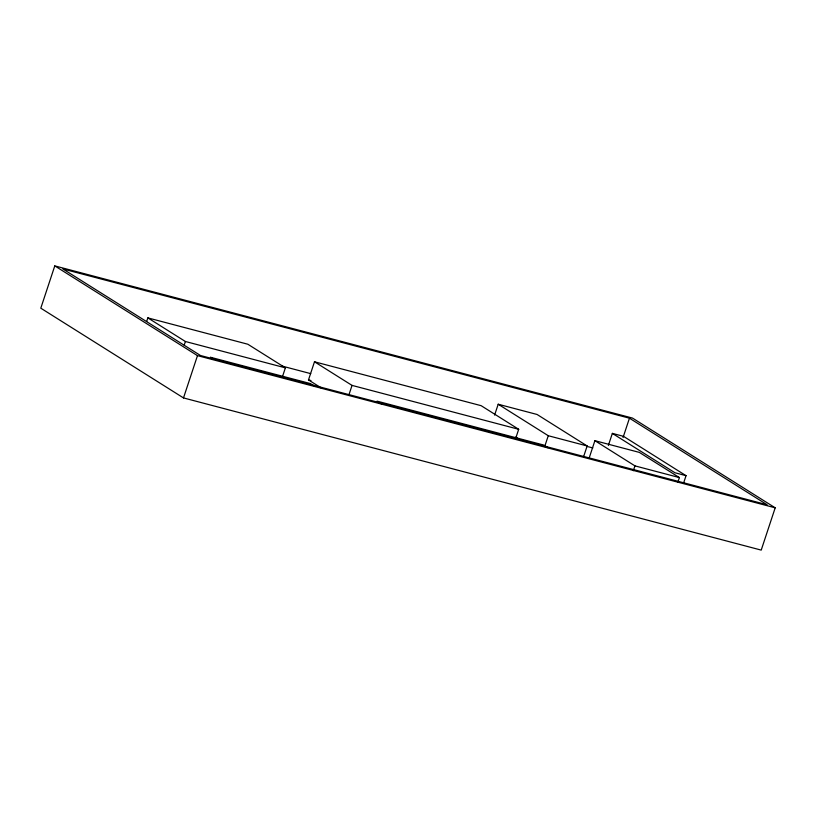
<?xml version="1.0" encoding="UTF-8"?>
<svg xmlns="http://www.w3.org/2000/svg" width="816" height="816" viewBox="0 0 816 816"><rect width="100%" height="100%" fill="white"/><g stroke="black" fill="none" stroke-linecap="round" stroke-linejoin="round"><path stroke-width="1.22" d="M54.784 265.894L40.8 308.183L183.498 397.922L761.216 550.106L775.2 507.817L632.502 418.078L54.784 265.894L197.482 355.633L775.2 507.817M146.645 321.514L147.839 317.883L247.829 344.23L285.386 367.843L282.581 376.298M184.192 345.127L185.395 341.496L147.839 317.883M183.498 397.922L197.482 355.633M321.371 388.008L308.499 379.909L314.486 361.784L481.144 405.685L518.69 429.298L515.896 437.764M348.85 395.066L352.043 385.397L314.486 361.784M494.598 415.109L498.199 404.236L537.081 414.477L587.153 445.964L583.552 456.838M544.67 446.597L548.27 435.724L498.199 404.236M589.305 457.603L594.895 440.681L639.336 452.39L679.391 477.584L677.8 482.419M608.359 445.475L612.347 433.388L623.465 436.315L686.042 475.677L683.645 482.929M623.057 437.529L629.452 418.19L62.842 268.933L200.532 355.521L767.142 504.778L629.452 418.19M633.359 470.71L634.95 465.875L594.895 440.681M548.27 435.724L587.153 445.964M282.428 366.18L310.753 373.646M586.673 446.332L592.834 447.953M185.395 341.496L285.386 367.843M352.043 385.397L518.69 429.298M686.042 475.677L674.934 472.75L612.347 433.388M308.499 379.909L310.947 380.552M634.95 465.875L679.391 477.584M548.015 447.739L543.721 445.046L377.074 401.146L381.368 403.838M515.641 437.101L517.772 438.437M313.64 385.611L310.417 383.581L210.426 357.245L213.649 359.264"/></g></svg>
